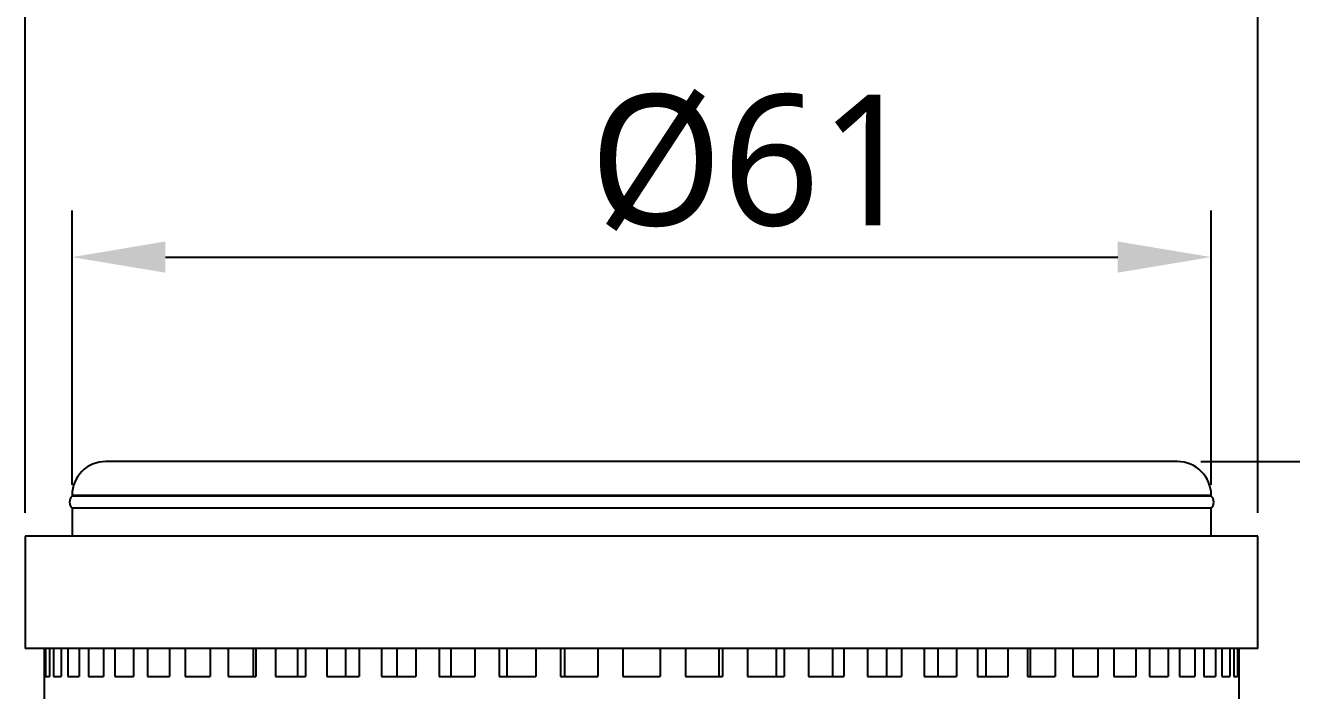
# Model space of a CAD drawing. Extents: x 1 to 420, y 0 to 296.
# Drawn here: x 94.81 to 128.71, y 215.74 to 233.54 of the extents above; entities that cross this region are included whole.
import ezdxf

# ---------------------------------------------------------------- set-up
doc = ezdxf.new("R2010")
doc.units = 0
doc.header["$LTSCALE"] = 12.7
doc.header["$MEASUREMENT"] = 0
doc.header["$PDMODE"] = 33
doc.header["$PDSIZE"] = 1
doc.layers.get('DEFPOINTS').update_dxf_attribs({"linetype": 'CONTINUOUS'})
for name, color, linetype in [('ANNOTATION_TEXT', 7, 'CONTINUOUS'), ('TANGENT_LINES', 7, 'CONTINUOUS'), ('VISIBLE', 7, 'CONTINUOUS')]:
    doc.layers.add(name, color=color, linetype=linetype)
doc.styles.add('ONSHAPE-STANDARD-DIMENSION', font='')
doc.styles.get('ONSHAPE-STANDARD-DIMENSION').set_extended_font_data('Noto Sans')
doc.dimstyles.new('ONSHAPE-ISO-25$0', dxfattribs={"dimtxt": 3.5, "dimasz": 2.5, "dimexe": 1.25, "dimexo": 0.625, "dimtad": 1, "dimtxsty": 'ONSHAPE-STANDARD-DIMENSION', "dimcen": 2.5, "dimclrd": 7, "dimclre": 7, "dimclrt": 7, "dimadec": 1, "dimazin": 3, "dimtfac": 1, "dimtmove": 0, "dimatfit": 3})

# ---------------------------------------------------------------- blocks, each defined once
blk = doc.blocks.new('*D1')
at = {"layer": 'ANNOTATION_TEXT', "color": 7}
for p, q in [((94.805, 220.499), (94.805, 250.169)), ((127.805, 220.499), (127.805, 250.169)), ((97.305, 248.919), (125.305, 248.919))]:
    blk.add_line(p, q, dxfattribs=at)
for points in [[(97.305, 249.336), (97.305, 248.502), (94.805, 248.919)], [(125.305, 248.502), (125.305, 249.336), (127.805, 248.919)]]:
    blk.add_solid(points, dxfattribs=at)
at = {"layer": 'DEFPOINTS', "color": 0}
for p in [(127.805, 248.919), (127.805, 248.919), (94.805, 219.874), (127.805, 219.874)]:
    blk.add_point(p, dxfattribs=at)
at = {"layer": 'ANNOTATION_TEXT', "color": 7, "insert": (113.519, 251.336), "char_height": 3.5, "attachment_point": 5, "style": 'ONSHAPE-STANDARD-DIMENSION'}
blk.add_mtext('66', dxfattribs=at)
blk = doc.blocks.new('*D2')
at = {"layer": 'ANNOTATION_TEXT', "color": 7}
for p, q in [((126.275, 221.874), (162.616, 221.874)), ((161.366, 219.374), (161.366, 168.374)), ((117.993, 165.874), (162.616, 165.874))]:
    blk.add_line(p, q, dxfattribs=at)
for points in [[(161.782, 219.374), (160.949, 219.374), (161.366, 221.874)], [(160.949, 168.374), (161.782, 168.374), (161.366, 165.874)]]:
    blk.add_solid(points, dxfattribs=at)
at = {"layer": 'DEFPOINTS', "color": 0}
for p in [(125.65, 221.874), (117.368, 165.874), (161.366, 165.874), (161.366, 165.874)]:
    blk.add_point(p, dxfattribs=at)
at = {"layer": 'ANNOTATION_TEXT', "color": 7, "insert": (158.973, 193.874), "char_height": 3.5, "attachment_point": 5, "rotation": 90, "style": 'ONSHAPE-STANDARD-DIMENSION'}
blk.add_mtext('112', dxfattribs=at)
blk = doc.blocks.new('*D3')
at = {"layer": 'ANNOTATION_TEXT', "color": 7}
for p, q in [((96.055, 221.249), (96.055, 228.593)), ((126.555, 221.249), (126.555, 228.593)), ((98.555, 227.343), (124.055, 227.343))]:
    blk.add_line(p, q, dxfattribs=at)
for points in [[(98.555, 227.76), (98.555, 226.927), (96.055, 227.343)], [(124.055, 226.927), (124.055, 227.76), (126.555, 227.343)]]:
    blk.add_solid(points, dxfattribs=at)
at = {"layer": 'DEFPOINTS', "color": 0}
for p in [(126.555, 227.343), (126.555, 227.343), (96.055, 220.624), (126.555, 220.624)]:
    blk.add_point(p, dxfattribs=at)
at = {"layer": 'ANNOTATION_TEXT', "color": 7, "insert": (114.299, 229.865), "char_height": 3.5, "attachment_point": 5, "style": 'ONSHAPE-STANDARD-DIMENSION'}
blk.add_mtext('%%c61', dxfattribs=at)

msp = doc.modelspace()

# ---------------------------------------------------------------- linework, layer by layer
at = {"layer": 'TANGENT_LINES'}
msp.add_line((126.5553, 220.9683), (96.0553, 220.9683), dxfattribs=at)
at = {"layer": 'VISIBLE'}
for p, q in [((125.65, 221.8736), (96.9606, 221.8736)), ((96.0553, 220.9683), (96.0553, 220.948)), ((126.5553, 220.948), (96.0553, 220.948)), ((126.5553, 220.948), (126.5553, 220.9683)), ((96.0553, 220.6236), (96.0553, 219.8736)), ((126.5553, 220.6236), (96.0553, 220.6236)), ((126.5553, 219.8736), (126.5553, 220.6236)), ((127.8053, 219.8736), (94.8053, 219.8736)), ((94.8053, 219.8736), (94.8053, 216.8736)), ((127.8053, 216.8736), (127.8053, 219.8736)), ((127.8053, 216.8736), (94.8053, 216.8736)), ((95.3131, 216.8736), (95.3131, 216.1236)), ((95.3485, 216.8736), (95.3485, 216.1236)), ((95.453, 216.8736), (95.453, 216.1236)), ((95.5586, 216.8736), (95.5586, 216.1236)), ((95.7665, 216.8736), (95.7665, 216.1236)), ((95.9413, 216.8736), (95.9413, 216.1236)), ((96.2503, 216.8736), (96.2503, 216.1236)), ((96.4923, 216.8736), (96.4923, 216.1236)), ((96.8991, 216.8736), (96.8991, 216.1236)), ((97.2057, 216.8736), (97.2057, 216.1236)), ((97.7057, 216.8736), (97.7057, 216.1236)), ((98.0735, 216.8736), (98.0735, 216.1236)), ((98.6612, 216.8736), (98.6612, 216.1236)), ((99.0862, 216.8736), (99.0862, 216.1236)), ((99.7554, 216.8736), (99.7554, 216.1236)), ((100.2329, 216.8736), (100.2329, 216.1236)), ((100.9023, 216.8736), (100.9023, 216.1236)), ((100.976, 216.8736), (100.976, 216.1236)), ((101.5008, 216.8736), (101.5008, 216.1236)), ((102.0889, 216.8736), (102.0889, 216.1236)), ((102.3098, 216.8736), (102.3098, 216.1236)), ((102.8762, 216.8736), (102.8762, 216.1236)), ((103.3765, 216.8736), (103.3765, 216.1236)), ((103.7422, 216.8736), (103.7422, 216.1236)), ((104.3439, 216.8736), (104.3439, 216.1236)), ((104.7509, 216.8736), (104.7509, 216.1236)), ((105.2575, 216.8736), (105.2575, 216.1236)), ((105.8879, 216.8736), (105.8879, 216.1236)), ((106.1971, 216.8736), (106.1971, 216.1236)), ((106.839, 216.8736), (106.839, 216.1236)), ((107.4913, 216.8736), (107.4913, 216.1236)), ((107.6993, 216.8736), (107.6993, 216.1236)), ((108.4694, 216.8736), (108.4694, 216.1236)), ((109.1364, 216.8736), (109.1364, 216.1236)), ((109.241, 216.8736), (109.241, 216.1236)), ((110.1309, 216.8736), (110.1309, 216.1236)), ((110.8053, 216.8736), (110.8053, 216.1236)), ((111.8053, 216.8736), (111.8053, 216.1236)), ((112.4797, 216.8736), (112.4797, 216.1236)), ((113.3696, 216.8736), (113.3696, 216.1236)), ((113.4742, 216.8736), (113.4742, 216.1236)), ((114.1412, 216.8736), (114.1412, 216.1236)), ((114.9113, 216.8736), (114.9113, 216.1236)), ((115.1193, 216.8736), (115.1193, 216.1236)), ((115.7716, 216.8736), (115.7716, 216.1236)), ((116.4135, 216.8736), (116.4135, 216.1236)), ((116.7227, 216.8736), (116.7227, 216.1236)), ((117.3531, 216.8736), (117.3531, 216.1236)), ((117.8597, 216.8736), (117.8597, 216.1236)), ((118.2667, 216.8736), (118.2667, 216.1236)), ((118.8684, 216.8736), (118.8684, 216.1236)), ((119.2341, 216.8736), (119.2341, 216.1236)), ((119.7344, 216.8736), (119.7344, 216.1236)), ((120.3008, 216.8736), (120.3008, 216.1236)), ((120.5217, 216.8736), (120.5217, 216.1236)), ((121.1098, 216.8736), (121.1098, 216.1236)), ((121.6346, 216.8736), (121.6346, 216.1236)), ((121.7083, 216.8736), (121.7083, 216.1236)), ((122.3777, 216.8736), (122.3777, 216.1236)), ((122.8552, 216.8736), (122.8552, 216.1236)), ((123.5244, 216.8736), (123.5244, 216.1236)), ((123.9494, 216.8736), (123.9494, 216.1236)), ((124.5371, 216.8736), (124.5371, 216.1236)), ((124.9049, 216.8736), (124.9049, 216.1236)), ((125.4049, 216.8736), (125.4049, 216.1236)), ((125.7115, 216.8736), (125.7115, 216.1236)), ((126.1183, 216.8736), (126.1183, 216.1236)), ((126.3603, 216.8736), (126.3603, 216.1236)), ((126.6693, 216.8736), (126.6693, 216.1236)), ((126.8441, 216.8736), (126.8441, 216.1236)), ((127.052, 216.8736), (127.052, 216.1236)), ((127.1576, 216.8736), (127.1576, 216.1236)), ((127.2621, 216.8736), (127.2621, 216.1236)), ((127.2975, 216.8736), (127.2975, 216.1236)), ((95.3053, 216.1236), (95.3053, 215.3736)), ((95.3053, 216.1236), (95.3131, 216.1236)), ((95.3485, 216.1236), (95.453, 216.1236)), ((95.5586, 216.1236), (95.7665, 216.1236)), ((95.9413, 216.1236), (96.2503, 216.1236)), ((96.4923, 216.1236), (96.8991, 216.1236)), ((97.2057, 216.1236), (97.7057, 216.1236)), ((98.0735, 216.1236), (98.6612, 216.1236)), ((99.0862, 216.1236), (99.7554, 216.1236)), ((100.2329, 216.1236), (100.976, 216.1236)), ((101.5008, 216.1236), (102.3098, 216.1236)), ((102.8762, 216.1236), (103.7422, 216.1236)), ((104.3439, 216.1236), (105.2575, 216.1236)), ((105.8879, 216.1236), (106.839, 216.1236)), ((107.4913, 216.1236), (108.4694, 216.1236)), ((109.1364, 216.1236), (110.1309, 216.1236)), ((110.8053, 216.1236), (111.8053, 216.1236)), ((112.4797, 216.1236), (113.4742, 216.1236)), ((114.1412, 216.1236), (115.1193, 216.1236)), ((115.7716, 216.1236), (116.7227, 216.1236)), ((117.3531, 216.1236), (118.2667, 216.1236)), ((118.8684, 216.1236), (119.7344, 216.1236)), ((120.3008, 216.1236), (121.1098, 216.1236)), ((121.6346, 216.1236), (122.3777, 216.1236)), ((122.8552, 216.1236), (123.5244, 216.1236)), ((123.9494, 216.1236), (124.5371, 216.1236)), ((124.9049, 216.1236), (125.4049, 216.1236)), ((125.7115, 216.1236), (126.1183, 216.1236)), ((126.3603, 216.1236), (126.6693, 216.1236)), ((126.8441, 216.1236), (127.052, 216.1236)), ((127.1576, 216.1236), (127.2621, 216.1236)), ((127.2975, 216.1236), (127.3053, 216.1236)), ((127.3053, 215.3736), (127.3053, 216.1236))]:
    msp.add_line(p, q, dxfattribs=at)
for centre, radius, start, end in [((96.9606, 220.9683), 0.9053, 90, 180), ((125.65, 220.9683), 0.9053, 0, 90), ((96.2183, 220.7858), 0.23, 135.13703, 224.86297), ((126.3923, 220.7858), 0.23, 315.13703, 44.86297)]:
    msp.add_arc(centre, radius, start, end, dxfattribs=at)

# ---------------------------------------------------------------- dimensions: what is measured, and where the dimension line sits
at = {"layer": 'ANNOTATION_TEXT'}
for base, p1, p2, override, picture, middle in [((127.8053, 248.919), (94.8053, 219.8736, -8.25), (127.8053, 219.8736, -8.25), {"dimlfac": 2, "dimpost": ''}, '*D1', (113.5192, 248.919)), ((126.5553, 227.3435), (96.0553, 220.6236, -8.25), (126.5553, 220.6236, -8.25), {"dimlfac": 2, "dimpost": '%%c<>'}, '*D3', (114.2993, 227.3435))]:
    dim = msp.add_linear_dim(base=base, p1=p1, p2=p2, dimstyle='ONSHAPE-ISO-25$0', override=override, dxfattribs=at)
    dim.commit()
    dim.dimension.update_dxf_attribs({"geometry": picture, "text_midpoint": middle, "dimtype": 160})
dim = msp.add_linear_dim(base=(161.3656, 165.8736), p1=(125.65, 221.8736, -8.25), p2=(117.3679, 165.8736, 4.1967), angle=90, dimstyle='ONSHAPE-ISO-25$0', override={"dimlfac": 2, "dimpost": ''}, dxfattribs=at)
dim.commit()
dim.dimension.update_dxf_attribs({"geometry": '*D2', "text_midpoint": (161.3656, 193.8736), "dimtype": 160})

doc.saveas('drawing.dxf')
